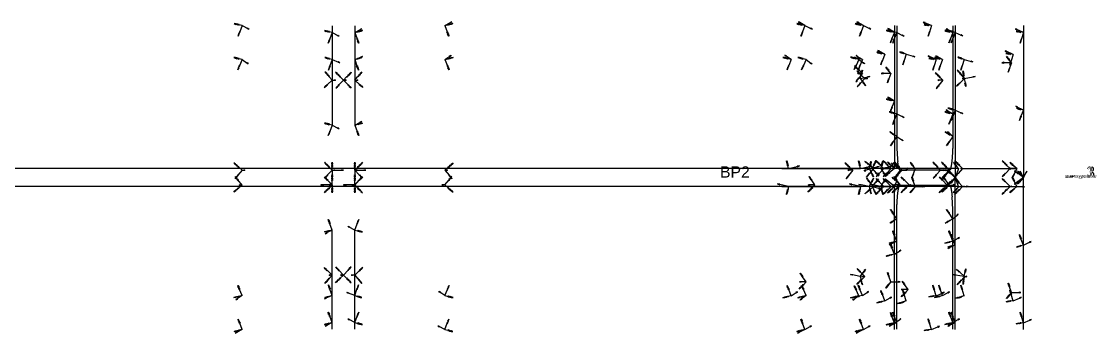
# Model space of a CAD drawing. Header units: millimetres. Extents: x -5736 to 14, y -73 to 73.
# Drawn here: x -463.4 to 13.8, y -69.3 to 69.3 of the extents above; entities that cross this region are included whole.
import ezdxf

# ---------------------------------------------------------------- set-up
doc = ezdxf.new("R2010")
doc.units = ezdxf.units.MM
for name, color, linetype in [('AutoDetect_13_39', 1, 'Continuous'), ('AutoDetect_14_38', 1, 'Continuous'), ('AutoDetect_5_1', 1, 'Continuous'), ('AutoDetect_5_12', 1, 'Continuous'), ('AutoDetect_5_21', 1, 'Continuous'), ('AutoDetect_65_15', 1, 'Continuous'), ('AutoDetect_66_14', 1, 'Continuous'), ('AutoDetect_68_3', 1, 'Continuous'), ('AutoDetect_69_2', 1, 'Continuous'), ('AutoDetect_6_17', 1, 'Continuous'), ('AutoDetect_6_5', 1, 'Continuous'), ('AutoDetect_6_8', 1, 'Continuous'), ('AutoDetect_71_9', 1, 'Continuous'), ('AutoDetect_72_10', 1, 'Continuous'), ('AutoDetect_74_6', 1, 'Continuous'), ('AutoDetect_75_7', 1, 'Continuous'), ('AutoDetect_77_19', 1, 'Continuous'), ('AutoDetect_78_18', 1, 'Continuous'), ('AutoDetect_79_47', 1, 'Continuous'), ('AutoDetect_79_51', 1, 'Continuous'), ('AutoDetect_7_16', 1, 'Continuous'), ('AutoDetect_7_20', 1, 'Continuous'), ('AutoDetect_80_22', 1, 'Continuous'), ('AutoDetect_81_28', 1, 'Continuous'), ('AutoDetect_82_0', 1, 'Continuous'), ('AutoDetect_83_4', 1, 'Continuous'), ('AutoDetect_86_23', 1, 'Continuous'), ('AutoDetect_87_29', 1, 'Continuous'), ('AutoDetect_8_11', 1, 'Continuous'), ('AutoDetect_8_13', 1, 'Continuous'), ('BLECH_ID_GUID_73E4FDA8_02C2_44ea_97EC_E5E4AF90A170', 1, 'Continuous')]:
    doc.layers.add(name, color=color, linetype=linetype)
doc.styles.get("Standard").update_dxf_attribs({"font": 'arial.ttf'})

# ---------------------------------------------------------------- blocks, each defined once
blk = doc.blocks.new('Kontrollpunkt')
at = {"color": 0}
for q in [(0, 6), (8, 0), (0, 0, 4)]:
    blk.add_line((0, 0), q, dxfattribs=at)
for points in [[(0.25, 8, -0.25), (-0.25, 8, -0.25), (-0.25, 8, 0.25), (0, 10, 0), (-0.25, 8, -0.25), (0.25, 8, 0.25), (0, 10, 0), (0.25, 8, -0.25), (0.25, 8, 0.25), (-0.25, 8, 0.25)], [(0.25, 6, -0.25), (-0.25, 6, -0.25), (-0.25, 6, 0.25), (0, 8, 0), (-0.25, 6, -0.25), (0.25, 6, 0.25), (0, 8, 0), (0.25, 6, -0.25), (0.25, 6, 0.25), (-0.25, 6, 0.25)], [(0.25, 0.25, 4), (-0.25, 0.25, 4), (-0.25, -0.25, 4), (0, 0, 6), (-0.25, 0.25, 4), (0.25, -0.25, 4), (0, 0, 6), (0.25, 0.25, 4), (0.25, -0.25, 4), (-0.25, -0.25, 4)], [(0.25, 0.25, 6), (-0.25, 0.25, 6), (-0.25, -0.25, 6), (0, 0, 8), (-0.25, 0.25, 6), (0.25, -0.25, 6), (0, 0, 8), (0.25, 0.25, 6), (0.25, -0.25, 6), (-0.25, -0.25, 6)], [(0.25, 0.25, 8), (-0.25, 0.25, 8), (-0.25, -0.25, 8), (0, 0, 10), (-0.25, 0.25, 8), (0.25, -0.25, 8), (0, 0, 10), (0.25, 0.25, 8), (0.25, -0.25, 8), (-0.25, -0.25, 8)], [(8, 0.25, -0.25), (8, 0.25, 0.25), (8, -0.25, 0.25), (10, 0, 0), (8, 0.25, 0.25), (8, -0.25, -0.25), (10, 0, 0), (8, 0.25, -0.25), (8, -0.25, -0.25), (8, -0.25, 0.25)]]:
    blk.add_polyline3d(points, dxfattribs=at)

msp = doc.modelspace()

# ---------------------------------------------------------------- linework, layer by layer
at = {"layer": 'AutoDetect_13_39', "color": 1}
msp.add_line((-78.88, 4, -424.93), (-837.93, 4, -424.94), dxfattribs=at)
at = {"layer": 'AutoDetect_14_38', "color": 1}
msp.add_line((-78.88, -4, -424.93), (-837.93, -4, -424.94), dxfattribs=at)
at = {"layer": 'AutoDetect_5_1', "color": 1}
msp.add_line((-51.44, 3.3, -399.8), (-73.39, 3.3, -180.2), dxfattribs=at)
for points, weights in [([(-73.39, 3.3, -180.2), (-73.97, 3.3, -174.44), (-74.4, 7.16, -170.16)], [1, 0.862706303681, 0.854125447661]), ([(-50.3, 8.55, -411.2), (-50.74, 3.3, -406.71), (-51.44, 3.3, -399.8)], [0.854840518996, 0.839824020961, 1])]:
    msp.add_rational_spline(points, weights, degree=2, dxfattribs=at)
at = {"layer": 'AutoDetect_5_12', "color": 1}
msp.add_line((-74.89, 67.4, -165.2), (-74.89, 18.3, -165.2), dxfattribs=at)
msp.add_rational_spline([(-74.89, 18.3, -165.2), (-74.89, 11.63, -165.2), (-74.4, 7.16, -170.16)], [1, 0.844400477505, 0.854125447661], degree=2, dxfattribs=at)
at = {"layer": 'AutoDetect_5_21', "color": 1}
msp.add_line((-49.94, 67.4, -414.8), (-49.94, 18.3, -414.8), dxfattribs=at)
msp.add_rational_spline([(-49.94, 18.3, -414.8), (-49.94, 12.76, -414.8), (-50.3, 8.55, -411.2)], [1, 0.867282760225, 0.854840518996], degree=2, dxfattribs=at)
at = {"layer": 'AutoDetect_65_15', "color": 1}
msp.add_line((-325.46, 67.4, -165.69), (-325.46, 23.3, -165.69), dxfattribs=at)
at = {"layer": 'AutoDetect_66_14', "color": 1}
msp.add_line((-315.46, 67.4, -165.7), (-315.46, 23.3, -165.7), dxfattribs=at)
at = {"layer": 'AutoDetect_68_3', "color": 1}
msp.add_line((-325.47, 3.3, -285.69), (-325.46, 3.3, -185.69), dxfattribs=at)
at = {"layer": 'AutoDetect_69_2', "color": 1}
msp.add_line((-315.47, 3.3, -285.7), (-315.46, 3.3, -185.7), dxfattribs=at)
at = {"layer": 'AutoDetect_6_17', "color": 1}
msp.add_line((-49.94, -67.4, -414.8), (-49.94, -18.3, -414.8), dxfattribs=at)
msp.add_rational_spline([(-49.94, -18.3, -414.8), (-49.94, -12.76, -414.8), (-50.3, -8.55, -411.2)], [1, 0.867282760225, 0.854840518996], degree=2, dxfattribs=at)
at = {"layer": 'AutoDetect_6_5', "color": 1}
msp.add_line((-73.39, -3.3, -180.2), (-51.44, -3.3, -399.8), dxfattribs=at)
for points, weights in [([(-74.4, -7.16, -170.16), (-73.97, -3.3, -174.44), (-73.39, -3.3, -180.2)], [0.854125447661, 0.862706303681, 1]), ([(-51.44, -3.3, -399.8), (-50.74, -3.3, -406.71), (-50.3, -8.55, -411.2)], [1, 0.839824020961, 0.854840518996])]:
    msp.add_rational_spline(points, weights, degree=2, dxfattribs=at)
at = {"layer": 'AutoDetect_6_8', "color": 1}
msp.add_line((-74.89, -67.4, -165.2), (-74.89, -18.3, -165.2), dxfattribs=at)
msp.add_rational_spline([(-74.89, -18.3, -165.2), (-74.89, -11.63, -165.2), (-74.4, -7.16, -170.16)], [1, 0.844400477505, 0.854125447661], degree=2, dxfattribs=at)
at = {"layer": 'AutoDetect_71_9', "color": 1}
msp.add_line((-315.46, -67.4, -165.7), (-315.46, -23.3, -165.7), dxfattribs=at)
at = {"layer": 'AutoDetect_72_10', "color": 1}
msp.add_line((-325.46, -67.4, -165.69), (-325.46, -23.3, -165.69), dxfattribs=at)
at = {"layer": 'AutoDetect_74_6', "color": 1}
msp.add_line((-315.47, -3.3, -285.7), (-315.46, -3.3, -185.7), dxfattribs=at)
at = {"layer": 'AutoDetect_75_7', "color": 1}
msp.add_line((-325.47, -3.3, -285.69), (-325.46, -3.3, -185.69), dxfattribs=at)
at = {"layer": 'AutoDetect_77_19', "color": 1}
msp.add_line((-125.89, 4, -155.02), (-90.92, 4, -154.98), dxfattribs=at)
at = {"layer": 'AutoDetect_78_18', "color": 1}
msp.add_line((-125.89, -4, -155.02), (-90.92, -4, -154.98), dxfattribs=at)
at = {"layer": 'AutoDetect_79_47', "color": 1}
msp.add_line((-18.62, -67.5, -728.04), (-18.62, 0, -728.04), dxfattribs=at)
at = {"layer": 'AutoDetect_79_51', "color": 1}
msp.add_line((-18.62, 67.5, -728.04), (-18.62, 0, -728.04), dxfattribs=at)
at = {"layer": 'AutoDetect_7_16', "color": 1}
msp.add_line((-75.91, -67.5, -155), (-75.91, -4, -155), dxfattribs=at)
at = {"layer": 'AutoDetect_7_20', "color": 1}
msp.add_line((-75.91, 67.5, -155), (-75.91, 4, -155), dxfattribs=at)
at = {"layer": 'AutoDetect_80_22', "color": 1}
msp.add_line((-45.9, 4, -454.8), (-21.6, 4, -698.18), dxfattribs=at)
at = {"layer": 'AutoDetect_81_28', "color": 1}
msp.add_line((-45.9, -4, -454.8), (-21.6, -4, -698.18), dxfattribs=at)
at = {"layer": 'AutoDetect_82_0', "color": 1}
msp.add_line((-80.89, 4, -105.26), (-77.38, 4, -140.09), dxfattribs=at)
at = {"layer": 'AutoDetect_83_4', "color": 1}
msp.add_line((-80.89, -4, -105.26), (-77.38, -4, -140.09), dxfattribs=at)
at = {"layer": 'AutoDetect_86_23', "color": 1}
msp.add_line((-47.41, 4, -719.53), (-838.28, 4, -485.74), dxfattribs=at)
at = {"layer": 'AutoDetect_87_29', "color": 1}
msp.add_line((-47.41, -4, -719.53), (-838.28, -4, -485.74), dxfattribs=at)
at = {"layer": 'AutoDetect_8_11', "color": 1}
msp.add_line((-48.92, -67.5, -425), (-48.92, 0, -425), dxfattribs=at)
at = {"layer": 'AutoDetect_8_13', "color": 1}
msp.add_line((-48.92, 67.5, -425), (-48.92, 0, -425), dxfattribs=at)

# ---------------------------------------------------------------- block references
at = {"layer": 'AutoDetect_13_39', "color": 1, "extrusion": (0.185348, 0.743283, -0.642788), "xscale": 0.5, "yscale": 0.5, "zscale": 0.5, "rotation": 142.0247674273093}
msp.add_blockref('Kontrollpunkt', (99, -312.29, 289.01), dxfattribs=at)
at = {"layer": 'AutoDetect_13_39', "color": 1, "extrusion": (-0.102825, 0.68949, -0.716959), "xscale": 0.5000000000000001, "yscale": 0.5000000000000001, "zscale": 0.5000000000000001, "rotation": 177.3594940221356}
msp.add_blockref('Kontrollpunkt', (37.94, -288.15, 368.29), dxfattribs=at)
at = {"layer": 'AutoDetect_13_39', "color": 1, "extrusion": (0.185349, 0.642788, -0.743283), "xscale": 0.4999999999999999, "yscale": 0.4999999999999999, "zscale": 0.4999999999999999, "rotation": 144.150629440785}
msp.add_blockref('Kontrollpunkt', (84.82, -326.11, 331.99), dxfattribs=at)
at = {"layer": 'AutoDetect_13_39', "color": 1, "extrusion": (0.173648, 0.696366, -0.696362), "xscale": 0.5, "yscale": 0.5, "zscale": 0.5, "rotation": 144.6432429415231}
msp.add_blockref('Kontrollpunkt', (80.42, -316.06, 284.47), dxfattribs=at)
at = {"layer": 'AutoDetect_14_38', "color": 1, "extrusion": (0.185349, -0.642788, -0.743283), "xscale": 0.5, "yscale": 0.5, "zscale": 0.5, "rotation": 215.849370559215}
msp.add_blockref('Kontrollpunkt', (-84.82, -326.11, 331.99), dxfattribs=at)
at = {"layer": 'AutoDetect_14_38', "color": 1, "extrusion": (0.173648, -0.696366, -0.696362), "xscale": 0.5000000000000001, "yscale": 0.5000000000000001, "zscale": 0.5000000000000001, "rotation": 215.3567570584769}
msp.add_blockref('Kontrollpunkt', (-80.42, -316.06, 284.47), dxfattribs=at)
at = {"layer": 'AutoDetect_14_38', "color": 1, "extrusion": (0.185348, -0.743283, -0.642788), "xscale": 0.5, "yscale": 0.5, "zscale": 0.5, "rotation": 217.9752325726907}
msp.add_blockref('Kontrollpunkt', (-99, -312.29, 289.01), dxfattribs=at)
at = {"layer": 'AutoDetect_14_38', "color": 1, "extrusion": (-0.102825, -0.68949, -0.716959), "xscale": 0.5000000000000001, "yscale": 0.5000000000000001, "zscale": 0.5000000000000001, "rotation": 182.6405059778646}
msp.add_blockref('Kontrollpunkt', (-37.94, -288.15, 368.29), dxfattribs=at)
at = {"layer": 'AutoDetect_5_1', "color": 1, "extrusion": (-0.686541, 0.650895, 0.324032), "xscale": 0.5, "yscale": 0.5, "zscale": 0.5, "rotation": 287.0773863516282}
for p in [(28.41, -423.94, -42.39), (32.99, -391.06, -92.09)]:
    msp.add_blockref('Kontrollpunkt', p, dxfattribs=at)
at = {"layer": 'AutoDetect_5_1', "color": 1, "extrusion": (-0.678826, 0.656791, 0.328361), "xscale": 0.5, "yscale": 0.5, "zscale": 0.5, "rotation": 287.9558113263258}
msp.add_blockref('Kontrollpunkt', (6.72, -372.27, -56.14), dxfattribs=at)
at = {"layer": 'AutoDetect_5_1', "color": 1, "extrusion": (-0.69276, 0.642788, 0.326967), "xscale": 0.5, "yscale": 0.5, "zscale": 0.5, "rotation": 287.1926510928167}
msp.add_blockref('Kontrollpunkt', (61.78, -375.21, -54.23), dxfattribs=at)
at = {"layer": 'AutoDetect_5_1', "color": 1, "extrusion": (-0.60879, 0.650895, -0.453553), "xscale": 0.5, "yscale": 0.5, "zscale": 0.5, "rotation": 243.3930241647207}
msp.add_blockref('Kontrollpunkt', (51.35, -136.77, 128.56), dxfattribs=at)
at = {"layer": 'AutoDetect_5_1', "color": 1, "extrusion": (-0.675632, 0.696364, -0.242071), "xscale": 0.5, "yscale": 0.5, "zscale": 0.5, "rotation": 255.4756134605183}
for p in [(49.66, -171.72, 97.24), (37.47, -339.38, 126.88)]:
    msp.add_blockref('Kontrollpunkt', p, dxfattribs=at)
at = {"layer": 'AutoDetect_5_1', "color": 1, "extrusion": (-0.710345, 0.69725, 0.096188), "xscale": 0.5, "yscale": 0.5, "zscale": 0.5, "rotation": 275.3935629264479}
msp.add_blockref('Kontrollpunkt', (33.68, -401.7, 0.38), dxfattribs=at)
at = {"layer": 'AutoDetect_5_12', "color": 1, "extrusion": (-0.660815, 0.173648, -0.730185), "xscale": 0.5, "yscale": 0.5, "zscale": 0.5, "rotation": 277.8315465948094}
for p in [(-35.9, -15.18, 204.98), (-43.25, -48.03, 181.3), (-8.34, -54.73, 175.03)]:
    msp.add_blockref('Kontrollpunkt', p, dxfattribs=at)
at = {"layer": 'AutoDetect_5_12', "color": 1, "extrusion": (-0.740891, 0.194691, -0.642788), "xscale": 0.4999999999999999, "yscale": 0.4999999999999999, "zscale": 0.4999999999999999, "rotation": 284.4586842387216}
msp.add_blockref('Kontrollpunkt', (-21.43, -46.44, 201.66), dxfattribs=at)
at = {"layer": 'AutoDetect_5_12', "color": 1, "extrusion": (-0.565884, 0.194691, -0.801168), "xscale": 0.5, "yscale": 0.5, "zscale": 0.5, "rotation": 268.0174645270709}
msp.add_blockref('Kontrollpunkt', (-28.84, -56.42, 216.98), dxfattribs=at)
at = {"layer": 'AutoDetect_5_12', "color": 1, "extrusion": (-0.617667, 0.390731, -0.682508), "xscale": 0.5, "yscale": 0.5, "zscale": 0.5, "rotation": 271.3104553823064}
msp.add_blockref('Kontrollpunkt', (24.57, -70.87, 166.16), dxfattribs=at)
at = {"layer": 'AutoDetect_5_21', "color": 1, "extrusion": (-0.730185, 0.173648, 0.660815), "rotation": 258.5470931361629}
for p, xscale, yscale, zscale in [((-44.93, -383.13, -200.35), 0.5000000000000001, 0.5000000000000001, 0.5000000000000001), ((-51.1, -353.28, -226.46), 0.5, 0.5, 0.5), ((-15.98, -347.76, -232.73), 0.5000000000000001, 0.5000000000000001, 0.5000000000000001)]:
    msp.add_blockref('Kontrollpunkt', p, dxfattribs=dict(at, xscale=xscale, yscale=yscale, zscale=zscale))
at = {"layer": 'AutoDetect_5_21', "color": 1, "extrusion": (-0.74526, 0.177233, 0.642788), "xscale": 0.5, "yscale": 0.5, "zscale": 0.5, "rotation": 257.2219233498624}
msp.add_blockref('Kontrollpunkt', (-30.12, -381.91, -190.17), dxfattribs=at)
at = {"layer": 'AutoDetect_5_21', "color": 1, "extrusion": (-0.713747, 0.177233, 0.677609), "xscale": 0.5, "yscale": 0.5, "zscale": 0.5, "rotation": 260.1356658609294}
msp.add_blockref('Kontrollpunkt', (-37.72, -315.93, -202.01), dxfattribs=at)
at = {"layer": 'AutoDetect_5_21', "color": 1, "extrusion": (-0.682508, 0.390731, 0.617667), "xscale": 0.5, "yscale": 0.5, "zscale": 0.5, "rotation": 262.6362118065128}
msp.add_blockref('Kontrollpunkt', (8.93, -358.6, -214.98), dxfattribs=at)
at = {"layer": 'AutoDetect_65_15', "color": 1, "extrusion": (-0.696371, 0.173648, -0.696357), "rotation": 279.7187627388222}
for p, xscale, yscale, zscale in [((22.93, 143.44, 377.67), 0.5, 0.5, 0.5), ((16.26, 111.84, 353.21), 0.5000000000000001, 0.5000000000000001, 0.5000000000000001), ((56.14, 104.91, 346.07), 0.5, 0.5, 0.5)]:
    msp.add_blockref('Kontrollpunkt', p, dxfattribs=dict(at, xscale=xscale, yscale=yscale, zscale=zscale))
at = {"layer": 'AutoDetect_65_15', "color": 1, "extrusion": (-0.743284, 0.185346, -0.642788), "xscale": 0.5, "yscale": 0.5, "zscale": 0.5, "rotation": 283.7116571526269}
msp.add_blockref('Kontrollpunkt', (37.58, 109.53, 387.54), dxfattribs=at)
at = {"layer": 'AutoDetect_65_15', "color": 1, "extrusion": (-0.642802, 0.185346, -0.743271), "xscale": 0.5000000000000001, "yscale": 0.5000000000000001, "zscale": 0.5000000000000001, "rotation": 274.4235620009013}
msp.add_blockref('Kontrollpunkt', (39.82, 105.62, 371.81), dxfattribs=at)
at = {"layer": 'AutoDetect_66_14', "color": 1, "extrusion": (0.696357, 0.173648, -0.696371)}
for p, xscale, yscale, zscale, rotation in [((132.14, -289.62, -68.65), 0.5, 0.5, 0.5, 80.28196291272884), ((138.82, -321.22, -93.11), 0.5000000000000001, 0.5000000000000001, 0.5000000000000001, 80.28196291272884), ((98.94, -328.14, -100.24), 0.5000000000000001, 0.5000000000000001, 0.5000000000000001, 80.28196291272883)]:
    msp.add_blockref('Kontrollpunkt', p, dxfattribs=dict(at, xscale=xscale, yscale=yscale, zscale=zscale, rotation=rotation))
at = {"layer": 'AutoDetect_66_14', "color": 1, "extrusion": (0.642773, 0.18535, -0.743296), "xscale": 0.5000000000000001, "yscale": 0.5000000000000001, "zscale": 0.5000000000000001, "rotation": 85.57879692052612}
msp.add_blockref('Kontrollpunkt', (137.75, -352.11, -40.17), dxfattribs=at)
at = {"layer": 'AutoDetect_66_14', "color": 1, "extrusion": (0.743283, 0.18535, -0.642788), "xscale": 0.5000000000000001, "yscale": 0.5000000000000001, "zscale": 0.5000000000000001, "rotation": 76.28800562363772}
msp.add_blockref('Kontrollpunkt', (117.49, -290.2, -88.85), dxfattribs=at)
at = {"layer": 'AutoDetect_68_3', "color": 1, "extrusion": (-0.642791, 0.743283, -0.185335), "xscale": 0.5000000000000001, "yscale": 0.5000000000000001, "zscale": 0.5000000000000001, "rotation": 257.8561668665301}
msp.add_blockref('Kontrollpunkt', (217.85, -220.48, 291.56), dxfattribs=at)
at = {"layer": 'AutoDetect_68_3', "color": 1, "extrusion": (-0.696368, 0.696364, -0.173634), "xscale": 0.5, "yscale": 0.5, "zscale": 0.5, "rotation": 260.1497466659961}
for p in [(195.99, -236.69, 302.92), (227.81, -238.04, 278.03), (227.8, -142.51, 261.18)]:
    msp.add_blockref('Kontrollpunkt', p, dxfattribs=at)
at = {"layer": 'AutoDetect_68_3', "color": 1, "extrusion": (-0.743287, 0.642788, -0.185333), "xscale": 0.5, "yscale": 0.5, "zscale": 0.5, "rotation": 260.8943920168119}
msp.add_blockref('Kontrollpunkt', (236.56, -214.37, 323.94), dxfattribs=at)
at = {"layer": 'AutoDetect_69_2', "color": 1, "extrusion": (0.696361, 0.696364, -0.173662), "rotation": 99.85189890326747}
for p, xscale, yscale, zscale in [((257.22, -315.39, -143.39), 0.5000000000000001, 0.5000000000000001, 0.5000000000000001), ((225.4, -316.73, -168.29), 0.5, 0.5, 0.5), ((225.4, -221.21, -185.13), 0.5, 0.5, 0.5)]:
    msp.add_blockref('Kontrollpunkt', p, dxfattribs=dict(at, xscale=xscale, yscale=yscale, zscale=zscale))
at = {"layer": 'AutoDetect_69_2', "color": 1, "extrusion": (0.642784, 0.743283, -0.185361), "xscale": 0.5, "yscale": 0.5, "zscale": 0.5, "rotation": 102.1455972166478}
msp.add_blockref('Kontrollpunkt', (266.94, -298.18, -120.42), dxfattribs=at)
at = {"layer": 'AutoDetect_69_2', "color": 1, "extrusion": (0.74328, 0.642788, -0.185363), "xscale": 0.5, "yscale": 0.5, "zscale": 0.5, "rotation": 99.10713355319223}
msp.add_blockref('Kontrollpunkt', (182.68, -304.23, -152.45), dxfattribs=at)
at = {"layer": 'AutoDetect_6_17', "color": 1, "extrusion": (-0.682508, -0.390731, 0.617667), "xscale": 0.4999999999999999, "yscale": 0.4999999999999999, "zscale": 0.4999999999999999, "rotation": 97.36378819348717}
msp.add_blockref('Kontrollpunkt', (-8.93, -358.6, -214.98), dxfattribs=at)
at = {"layer": 'AutoDetect_6_17', "color": 1, "extrusion": (-0.730185, -0.173648, 0.660815), "rotation": 101.4529068638371}
for p, xscale, yscale, zscale in [((15.98, -347.76, -232.73), 0.5, 0.5, 0.5), ((44.93, -383.13, -200.35), 0.5000000000000001, 0.5000000000000001, 0.5000000000000001), ((51.1, -353.28, -226.46), 0.5, 0.5, 0.5)]:
    msp.add_blockref('Kontrollpunkt', p, dxfattribs=dict(at, xscale=xscale, yscale=yscale, zscale=zscale))
at = {"layer": 'AutoDetect_6_17', "color": 1, "extrusion": (-0.74526, -0.177233, 0.642788), "xscale": 0.5000000000000001, "yscale": 0.5000000000000001, "zscale": 0.5000000000000001, "rotation": 102.7780766501375}
msp.add_blockref('Kontrollpunkt', (30.12, -381.91, -190.17), dxfattribs=at)
at = {"layer": 'AutoDetect_6_17', "color": 1, "extrusion": (-0.713747, -0.177233, 0.677609), "xscale": 0.5000000000000001, "yscale": 0.5000000000000001, "zscale": 0.5000000000000001, "rotation": 99.86433413907064}
msp.add_blockref('Kontrollpunkt', (37.72, -315.93, -202.01), dxfattribs=at)
at = {"layer": 'AutoDetect_6_5', "color": 1, "extrusion": (-0.614305, -0.642788, -0.457661), "xscale": 0.5, "yscale": 0.5, "zscale": 0.5, "rotation": 115.7044013362411}
msp.add_blockref('Kontrollpunkt', (-78.11, -147.98, 165.25), dxfattribs=at)
at = {"layer": 'AutoDetect_6_5', "color": 1, "extrusion": (-0.60879, -0.650895, -0.453553), "xscale": 0.5, "yscale": 0.5, "zscale": 0.5, "rotation": 115.8697249506165}
for p in [(-51.35, -136.77, 128.56), (-52.43, -96.24, 175.13)]:
    msp.add_blockref('Kontrollpunkt', p, dxfattribs=at)
at = {"layer": 'AutoDetect_6_5', "color": 1, "extrusion": (-0.692249, -0.704416, -0.156808), "xscale": 0.5, "yscale": 0.5, "zscale": 0.5, "rotation": 99.0659439462752}
msp.add_blockref('Kontrollpunkt', (-50.03, -169.54, 81.39), dxfattribs=at)
at = {"layer": 'AutoDetect_6_5', "color": 1, "extrusion": (-0.710186, -0.696364, 0.103502), "xscale": 0.5, "yscale": 0.5, "zscale": 0.5, "rotation": 84.09568901872113}
for p in [(-46.24, -224.19, 28.82), (-34.35, -391.87, -0.82)]:
    msp.add_blockref('Kontrollpunkt', p, dxfattribs=at)
at = {"layer": 'AutoDetect_6_5', "color": 1, "extrusion": (-0.686541, -0.650895, 0.324032), "xscale": 0.5, "yscale": 0.5, "zscale": 0.5, "rotation": 72.74556373951417}
msp.add_blockref('Kontrollpunkt', (-32.99, -391.06, -92.09), dxfattribs=at)
at = {"layer": 'AutoDetect_6_5', "color": 1, "extrusion": (-0.600371, -0.656791, -0.456268), "xscale": 0.5, "yscale": 0.5, "zscale": 0.5, "rotation": 116.6458025172197}
msp.add_blockref('Kontrollpunkt', (-17.97, -153.87, 173.11), dxfattribs=at)
at = {"layer": 'AutoDetect_6_8', "color": 1, "extrusion": (-0.617667, -0.390731, -0.682508), "xscale": 0.5000000000000001, "yscale": 0.5000000000000001, "zscale": 0.5000000000000001, "rotation": 88.68954461769364}
msp.add_blockref('Kontrollpunkt', (-24.57, -70.87, 166.16), dxfattribs=at)
at = {"layer": 'AutoDetect_6_8', "color": 1, "extrusion": (-0.660815, -0.173648, -0.730185), "xscale": 0.5, "yscale": 0.5, "zscale": 0.5}
for p, rotation in [((8.34, -54.73, 175.03), 82.16845340519065), ((43.25, -48.03, 181.3), 82.16845340519066), ((35.9, -15.18, 204.98), 82.16845340519065)]:
    msp.add_blockref('Kontrollpunkt', p, dxfattribs=dict(at, rotation=rotation))
at = {"layer": 'AutoDetect_6_8', "color": 1, "extrusion": (-0.740891, -0.194691, -0.642788), "xscale": 0.4999999999999999, "yscale": 0.4999999999999999, "zscale": 0.4999999999999999, "rotation": 75.54131576127838}
msp.add_blockref('Kontrollpunkt', (21.43, -46.44, 201.66), dxfattribs=at)
at = {"layer": 'AutoDetect_6_8', "color": 1, "extrusion": (-0.565884, -0.194691, -0.801168), "xscale": 0.5, "yscale": 0.5, "zscale": 0.5, "rotation": 91.98253547292911}
msp.add_blockref('Kontrollpunkt', (28.84, -56.42, 216.98), dxfattribs=at)
at = {"layer": 'AutoDetect_71_9', "color": 1, "extrusion": (0.696357, -0.173648, -0.696371), "xscale": 0.5000000000000001, "yscale": 0.5000000000000001, "zscale": 0.5000000000000001}
for p, rotation in [((-98.94, -328.14, -100.24), 279.7180370872711), ((-138.82, -321.22, -93.11), 279.7180370872712), ((-132.14, -289.62, -68.65), 279.7180370872712)]:
    msp.add_blockref('Kontrollpunkt', p, dxfattribs=dict(at, rotation=rotation))
at = {"layer": 'AutoDetect_71_9', "color": 1, "extrusion": (0.642773, -0.18535, -0.743296), "xscale": 0.5000000000000001, "yscale": 0.5000000000000001, "zscale": 0.5000000000000001, "rotation": 274.4212030794739}
msp.add_blockref('Kontrollpunkt', (-137.75, -352.11, -40.17), dxfattribs=at)
at = {"layer": 'AutoDetect_71_9', "color": 1, "extrusion": (0.743283, -0.18535, -0.642788), "xscale": 0.5000000000000001, "yscale": 0.5000000000000001, "zscale": 0.5000000000000001, "rotation": 283.7119943763622}
msp.add_blockref('Kontrollpunkt', (-117.49, -290.2, -88.85), dxfattribs=at)
at = {"layer": 'AutoDetect_72_10', "color": 1, "extrusion": (-0.696371, -0.173648, -0.696357), "xscale": 0.5000000000000001, "yscale": 0.5000000000000001, "zscale": 0.5000000000000001}
for p, rotation in [((-56.14, 104.91, 346.07), 80.28123726117771), ((-16.26, 111.84, 353.21), 80.28123726117775), ((-22.93, 143.44, 377.67), 80.28123726117775)]:
    msp.add_blockref('Kontrollpunkt', p, dxfattribs=dict(at, rotation=rotation))
at = {"layer": 'AutoDetect_72_10', "color": 1, "extrusion": (-0.642802, -0.185346, -0.743271), "xscale": 0.5, "yscale": 0.5, "zscale": 0.5, "rotation": 85.57643799909869}
msp.add_blockref('Kontrollpunkt', (-39.82, 105.62, 371.81), dxfattribs=at)
at = {"layer": 'AutoDetect_72_10', "color": 1, "extrusion": (-0.743284, -0.185346, -0.642788), "xscale": 0.5000000000000001, "yscale": 0.5000000000000001, "zscale": 0.5000000000000001, "rotation": 76.28834284737313}
msp.add_blockref('Kontrollpunkt', (-37.58, 109.53, 387.54), dxfattribs=at)
at = {"layer": 'AutoDetect_74_6', "color": 1, "extrusion": (0.696361, -0.696364, -0.173662), "xscale": 0.5, "yscale": 0.5, "zscale": 0.5, "rotation": 260.1481010967325}
for p in [(-225.4, -316.73, -168.29), (-225.4, -221.21, -185.13), (-257.22, -315.39, -143.39)]:
    msp.add_blockref('Kontrollpunkt', p, dxfattribs=at)
at = {"layer": 'AutoDetect_74_6', "color": 1, "extrusion": (0.74328, -0.642788, -0.185363), "xscale": 0.5, "yscale": 0.5, "zscale": 0.5, "rotation": 260.8928664468078}
msp.add_blockref('Kontrollpunkt', (-182.68, -304.23, -152.45), dxfattribs=at)
at = {"layer": 'AutoDetect_74_6', "color": 1, "extrusion": (0.642784, -0.743283, -0.185361), "xscale": 0.5, "yscale": 0.5, "zscale": 0.5, "rotation": 257.8544027833523}
msp.add_blockref('Kontrollpunkt', (-266.94, -298.18, -120.42), dxfattribs=at)
at = {"layer": 'AutoDetect_75_7', "color": 1, "extrusion": (-0.743287, -0.642788, -0.185333), "xscale": 0.5, "yscale": 0.5, "zscale": 0.5, "rotation": 99.10560798318808}
msp.add_blockref('Kontrollpunkt', (-236.56, -214.37, 323.94), dxfattribs=at)
at = {"layer": 'AutoDetect_75_7', "color": 1, "extrusion": (-0.696368, -0.696364, -0.173634), "xscale": 0.5, "yscale": 0.5, "zscale": 0.5, "rotation": 99.85025333400381}
for p in [(-227.81, -238.04, 278.03), (-227.8, -142.51, 261.18), (-195.99, -236.69, 302.92)]:
    msp.add_blockref('Kontrollpunkt', p, dxfattribs=at)
at = {"layer": 'AutoDetect_75_7', "color": 1, "extrusion": (-0.642791, -0.743283, -0.185335), "xscale": 0.5, "yscale": 0.5, "zscale": 0.5, "rotation": 102.1438331334699}
msp.add_blockref('Kontrollpunkt', (-217.85, -220.48, 291.56), dxfattribs=at)
at = {"layer": 'AutoDetect_77_19', "color": 2, "extrusion": (-0.173648, 0.696462, 0.696266), "xscale": 0.5000000000000001, "yscale": 0.5000000000000001, "zscale": 0.5000000000000001, "rotation": 179.9999991462264}
for p in [(118.27, -134.67, -83.81), (87.25, -129.26, -89.34)]:
    msp.add_blockref('Kontrollpunkt', p, dxfattribs=at)
at = {"layer": 'AutoDetect_78_18', "color": 2, "extrusion": (-0.173648, -0.696462, 0.696266), "xscale": 0.5, "yscale": 0.5, "zscale": 0.5}
for p, rotation in [((-118.27, -134.67, -83.81), 180), ((-87.25, -129.26, -89.34), 179.9999987925817)]:
    msp.add_blockref('Kontrollpunkt', p, dxfattribs=dict(at, rotation=rotation))
at = {"layer": 'AutoDetect_79_47', "color": 2, "extrusion": (-0.521388, -0.575779, 0.629789), "xscale": 0.5000000000000001, "yscale": 0.5000000000000001, "zscale": 0.5000000000000001, "rotation": 99.18561548156569}
msp.add_blockref('Kontrollpunkt', (-13.8, -573.39, -448.81), dxfattribs=at)
at = {"layer": 'AutoDetect_79_47', "color": 2, "extrusion": (-0.628013, -0.173648, 0.758582), "xscale": 0.5000000000000001, "yscale": 0.5000000000000001, "zscale": 0.5000000000000001, "rotation": 97.81806160452072}
msp.add_blockref('Kontrollpunkt', (23.95, -494.05, -535.38), dxfattribs=at)
at = {"layer": 'AutoDetect_79_47', "color": 1, "extrusion": (-0.635395, -0.084958, 0.767499)}
for p, xscale, yscale, zscale, rotation in [((44.43, -508.37, -509.04), 0.5, 0.5, 0.5, 102.0084312312572), ((51.16, -460.63, -504.33), 0.5, 0.5, 0.5, 102.0084312312572), ((59.02, -514.44, -509.96), 0.5000000000000001, 0.5000000000000001, 0.5000000000000001, 102.0084312312571)]:
    msp.add_blockref('Kontrollpunkt', p, dxfattribs=dict(at, xscale=xscale, yscale=yscale, zscale=zscale, rotation=rotation))
at = {"layer": 'AutoDetect_79_47', "color": 2, "extrusion": (-0.635395, -0.084958, 0.767499), "xscale": 0.5000000000000001, "yscale": 0.5000000000000001, "zscale": 0.5000000000000001, "rotation": 102.0084312312571}
msp.add_blockref('Kontrollpunkt', (61.46, -487.44, -541.46), dxfattribs=at)
at = {"layer": 'AutoDetect_79_51', "color": 1, "extrusion": (-0.635409, 0.084702, 0.767516), "xscale": 0.5, "yscale": 0.5, "zscale": 0.5, "rotation": 257.9739760320891}
for p in [(-59.05, -514.41, -509.98), (-44.45, -508.34, -509.06), (-51.18, -460.6, -504.35)]:
    msp.add_blockref('Kontrollpunkt', p, dxfattribs=at)
at = {"layer": 'AutoDetect_79_51', "color": 2, "extrusion": (-0.635409, 0.084702, 0.767516), "xscale": 0.5, "yscale": 0.5, "zscale": 0.5, "rotation": 257.9739760320891}
msp.add_blockref('Kontrollpunkt', (-61.47, -487.4, -541.49), dxfattribs=at)
at = {"layer": 'AutoDetect_79_51', "color": 2, "extrusion": (-0.628013, 0.173648, 0.758582), "xscale": 0.5000000000000001, "yscale": 0.5000000000000001, "zscale": 0.5000000000000001, "rotation": 262.1760429191576}
msp.add_blockref('Kontrollpunkt', (-23.95, -494.05, -535.38), dxfattribs=at)
at = {"layer": 'AutoDetect_79_51', "color": 2, "extrusion": (-0.521388, 0.575779, 0.629789), "xscale": 0.5000000000000001, "yscale": 0.5000000000000001, "zscale": 0.5000000000000001, "rotation": 260.7831517519406}
msp.add_blockref('Kontrollpunkt', (13.8, -573.39, -448.81), dxfattribs=at)
at = {"layer": 'AutoDetect_7_16', "color": 1, "extrusion": (-0.606213, -0.575779, 0.548621), "xscale": 0.5, "yscale": 0.5, "zscale": 0.5, "rotation": 101.9173915666073}
msp.add_blockref('Kontrollpunkt', (-49.38, -161.3, -36.71), dxfattribs=at)
at = {"layer": 'AutoDetect_7_16', "color": 1, "extrusion": (-0.730185, -0.173648, 0.660815), "rotation": 101.4529068638371}
for p, xscale, yscale, zscale in [((15.51, -170.34, -41.09), 0.5, 0.5, 0.5), ((38.92, -204.77, -9.63), 0.5000000000000001, 0.5000000000000001, 0.5000000000000001), ((45.19, -175, -35.8), 0.5000000000000001, 0.5000000000000001, 0.5000000000000001)]:
    msp.add_blockref('Kontrollpunkt', p, dxfattribs=dict(at, xscale=xscale, yscale=yscale, zscale=zscale))
at = {"layer": 'AutoDetect_7_16', "color": 1, "extrusion": (-0.74526, -0.177233, 0.642788), "xscale": 0.5, "yscale": 0.5, "zscale": 0.5, "rotation": 102.7780766501376}
msp.add_blockref('Kontrollpunkt', (22.92, -202.66, 0.38), dxfattribs=at)
at = {"layer": 'AutoDetect_7_16', "color": 1, "extrusion": (-0.713747, -0.177233, 0.677609), "xscale": 0.5, "yscale": 0.5, "zscale": 0.5, "rotation": 99.86433413907062}
msp.add_blockref('Kontrollpunkt', (33.84, -144.25, -9.14), dxfattribs=at)
at = {"layer": 'AutoDetect_7_20', "color": 1, "extrusion": (-0.730185, 0.173648, 0.660815), "xscale": 0.5000000000000001, "yscale": 0.5000000000000001, "zscale": 0.5000000000000001, "rotation": 258.5470931361629}
for p in [(-38.92, -204.77, -9.63), (-45.19, -175, -35.8), (-15.51, -170.34, -41.09)]:
    msp.add_blockref('Kontrollpunkt', p, dxfattribs=at)
at = {"layer": 'AutoDetect_7_20', "color": 1, "extrusion": (-0.74526, 0.177233, 0.642788), "xscale": 0.5, "yscale": 0.5, "zscale": 0.5, "rotation": 257.2219233498624}
msp.add_blockref('Kontrollpunkt', (-22.92, -202.66, 0.38), dxfattribs=at)
at = {"layer": 'AutoDetect_7_20', "color": 1, "extrusion": (-0.713747, 0.177233, 0.677609), "xscale": 0.5000000000000001, "yscale": 0.5000000000000001, "zscale": 0.5000000000000001, "rotation": 260.1356658609294}
msp.add_blockref('Kontrollpunkt', (-33.84, -144.25, -9.14), dxfattribs=at)
at = {"layer": 'AutoDetect_7_20', "color": 1, "extrusion": (-0.606213, 0.575779, 0.548621), "xscale": 0.5, "yscale": 0.5, "zscale": 0.5, "rotation": 258.0826084333925}
msp.add_blockref('Kontrollpunkt', (49.38, -161.3, -36.71), dxfattribs=at)
at = {"layer": 'AutoDetect_80_22', "color": 1, "extrusion": (-0.703162, 0.6895, -0.173648), "xscale": 0.5, "yscale": 0.5, "zscale": 0.5, "rotation": 259.8810773379503}
msp.add_blockref('Kontrollpunkt', (30.95, -402.15, 166.77), dxfattribs=at)
at = {"layer": 'AutoDetect_80_22', "color": 1, "extrusion": (-0.658039, 0.743284, 0.120472), "xscale": 0.5000000000000001, "yscale": 0.5000000000000001, "zscale": 0.5000000000000001, "rotation": 277.7968065089616}
msp.add_blockref('Kontrollpunkt', (4.32, -471.07, 5.88), dxfattribs=at)
at = {"layer": 'AutoDetect_80_22', "color": 1, "extrusion": (-0.758036, 0.642788, 0.110479), "xscale": 0.5, "yscale": 0.5, "zscale": 0.5, "rotation": 275.3519880062532}
msp.add_blockref('Kontrollpunkt', (52.04, -471.6, 15.54), dxfattribs=at)
at = {"layer": 'AutoDetect_80_22', "color": 1, "extrusion": (-0.710174, 0.696376, 0.103504), "xscale": 0.5, "yscale": 0.5, "zscale": 0.5, "rotation": 275.7952546531498}
for p in [(29.07, -458.99, -12.21), (14.35, -666.84, -48.94)]:
    msp.add_blockref('Kontrollpunkt', p, dxfattribs=at)
at = {"layer": 'AutoDetect_80_22', "color": 1, "extrusion": (-0.610844, 0.551364, 0.568215), "xscale": 0.5, "yscale": 0.5, "zscale": 0.5, "rotation": 297.7454684623368}
msp.add_blockref('Kontrollpunkt', (11.5, -585.15, -381.32), dxfattribs=at)
at = {"layer": 'AutoDetect_81_28', "color": 1, "extrusion": (-0.610844, -0.551364, 0.568215), "xscale": 0.5000000000000001, "yscale": 0.5000000000000001, "zscale": 0.5000000000000001, "rotation": 62.25453153766316}
msp.add_blockref('Kontrollpunkt', (-11.5, -585.15, -381.32), dxfattribs=at)
at = {"layer": 'AutoDetect_81_28', "color": 1, "extrusion": (-0.758036, -0.642788, 0.110479), "xscale": 0.5000000000000001, "yscale": 0.5000000000000001, "zscale": 0.5000000000000001, "rotation": 84.64801199374683}
msp.add_blockref('Kontrollpunkt', (-52.04, -471.6, 15.54), dxfattribs=at)
at = {"layer": 'AutoDetect_81_28', "color": 1, "extrusion": (-0.710174, -0.696376, 0.103504), "xscale": 0.5000000000000001, "yscale": 0.5000000000000001, "zscale": 0.5000000000000001, "rotation": 84.20474534685023}
for p in [(-29.07, -458.99, -12.21), (-14.35, -666.84, -48.94)]:
    msp.add_blockref('Kontrollpunkt', p, dxfattribs=at)
at = {"layer": 'AutoDetect_81_28', "color": 1, "extrusion": (-0.703162, -0.6895, -0.173648), "xscale": 0.5000000000000001, "yscale": 0.5000000000000001, "zscale": 0.5000000000000001, "rotation": 100.1189226620496}
msp.add_blockref('Kontrollpunkt', (-30.95, -402.15, 166.77), dxfattribs=at)
at = {"layer": 'AutoDetect_81_28', "color": 1, "extrusion": (-0.658039, -0.743284, 0.120472), "xscale": 0.5000000000000001, "yscale": 0.5000000000000001, "zscale": 0.5000000000000001, "rotation": 82.2031934910384}
msp.add_blockref('Kontrollpunkt', (-4.32, -471.07, 5.88), dxfattribs=at)
at = {"layer": 'AutoDetect_82_0', "color": 2, "extrusion": (-0.710249, 0.696301, 0.103496), "xscale": 0.5000000000000001, "yscale": 0.5000000000000001, "zscale": 0.5000000000000001, "rotation": 275.7936113683454}
for p in [(53.56, -113.91, 48.82), (51.31, -145.34, 43.24)]:
    msp.add_blockref('Kontrollpunkt', p, dxfattribs=at)
at = {"layer": 'AutoDetect_83_4', "color": 2, "extrusion": (-0.710249, -0.696301, 0.103496), "xscale": 0.5, "yscale": 0.5, "zscale": 0.5}
for p, rotation in [((-53.56, -113.91, 48.82), 84.20638863165468), ((-51.31, -145.34, 43.24), 84.20638863165466)]:
    msp.add_blockref('Kontrollpunkt', p, dxfattribs=dict(at, rotation=rotation))
at = {"layer": 'AutoDetect_86_23', "color": 1, "extrusion": (-0.444173, 0.551327, 0.706221), "rotation": 311.2375714898305}
for p, xscale, yscale, zscale in [((-13.36, -516.3, -437.66), 0.5, 0.5, 0.5), ((31.33, -562.93, -441.9), 0.5, 0.5, 0.5), ((49.4, -507.6, -442.86), 0.5000000000000001, 0.5000000000000001, 0.5000000000000001), ((34.41, -532.63, -484.89), 0.4999999999999999, 0.4999999999999999, 0.4999999999999999)]:
    msp.add_blockref('Kontrollpunkt', p, dxfattribs=dict(at, xscale=xscale, yscale=yscale, zscale=zscale))
at = {"layer": 'AutoDetect_86_23', "color": 1, "extrusion": (0.357641, 0.717894, 0.597262), "xscale": 0.5, "yscale": 0.5, "zscale": 0.5, "rotation": 55.95774399169883}
msp.add_blockref('Kontrollpunkt', (78.55, -547.3, -450.78), dxfattribs=at)
at = {"layer": 'AutoDetect_87_29', "color": 1, "extrusion": (-0.444173, -0.551327, 0.706221)}
for p, xscale, yscale, zscale, rotation in [((-49.4, -507.6, -442.86), 0.5, 0.5, 0.5, 48.76242851016951), ((-31.33, -562.93, -441.9), 0.5, 0.5, 0.5, 48.76242851016951), ((13.36, -516.3, -437.66), 0.5000000000000001, 0.5000000000000001, 0.5000000000000001, 48.76242851016949)]:
    msp.add_blockref('Kontrollpunkt', p, dxfattribs=dict(at, xscale=xscale, yscale=yscale, zscale=zscale, rotation=rotation))
at = {"layer": 'AutoDetect_87_29', "color": 2, "extrusion": (-0.444173, -0.551327, 0.706221), "xscale": 0.5, "yscale": 0.5, "zscale": 0.5, "rotation": 48.76242851016953}
msp.add_blockref('Kontrollpunkt', (-34.41, -532.63, -484.89), dxfattribs=at)
at = {"layer": 'AutoDetect_87_29', "color": 2, "extrusion": (0.363939, -0.696364, 0.618567), "xscale": 0.5000000000000001, "yscale": 0.5000000000000001, "zscale": 0.5000000000000001, "rotation": 304.2680108156458}
msp.add_blockref('Kontrollpunkt', (-77.87, -534.07, -466.49), dxfattribs=at)
at = {"layer": 'AutoDetect_8_11', "color": 1, "extrusion": (-0.548621, -0.575779, -0.606213), "xscale": 0.5, "yscale": 0.5, "zscale": 0.5, "rotation": 85.9165703819334}
msp.add_blockref('Kontrollpunkt', (-35.41, -317.55, 284.48), dxfattribs=at)
at = {"layer": 'AutoDetect_8_11', "color": 1, "extrusion": (-0.660815, -0.173648, -0.730185)}
for p, xscale, yscale, zscale, rotation in [((16.58, -250.27, 347.86), 0.5, 0.5, 0.5, 82.16845340519065), ((49.95, -243.87, 353.85), 0.4999999999999999, 0.4999999999999999, 0.4999999999999999, 82.16845340519066), ((42.51, -211.11, 377.58), 0.5, 0.5, 0.5, 82.16845340519065)]:
    msp.add_blockref('Kontrollpunkt', p, dxfattribs=dict(at, xscale=xscale, yscale=yscale, zscale=zscale, rotation=rotation))
at = {"layer": 'AutoDetect_8_11', "color": 1, "extrusion": (-0.565884, -0.194691, -0.801168), "xscale": 0.5, "yscale": 0.5, "zscale": 0.5, "rotation": 91.98253547292913}
msp.add_blockref('Kontrollpunkt', (35.03, -230.56, 408.18), dxfattribs=at)
at = {"layer": 'AutoDetect_8_11', "color": 1, "extrusion": (-0.740891, -0.194691, -0.642788), "xscale": 0.5, "yscale": 0.5, "zscale": 0.5, "rotation": 75.54131576127838}
msp.add_blockref('Kontrollpunkt', (27.47, -259.97, 351.36), dxfattribs=at)
at = {"layer": 'AutoDetect_8_13', "color": 1, "extrusion": (-0.660815, 0.173648, -0.730185), "rotation": 277.8315465948094}
for p, xscale, yscale, zscale in [((-42.51, -211.11, 377.58), 0.5, 0.5, 0.5), ((-49.95, -243.87, 353.85), 0.4999999999999999, 0.4999999999999999, 0.4999999999999999), ((-16.58, -250.27, 347.86), 0.4999999999999999, 0.4999999999999999, 0.4999999999999999)]:
    msp.add_blockref('Kontrollpunkt', p, dxfattribs=dict(at, xscale=xscale, yscale=yscale, zscale=zscale))
at = {"layer": 'AutoDetect_8_13', "color": 1, "extrusion": (-0.740891, 0.194691, -0.642788), "xscale": 0.4999999999999999, "yscale": 0.4999999999999999, "zscale": 0.4999999999999999, "rotation": 284.4586842387216}
msp.add_blockref('Kontrollpunkt', (-27.47, -259.97, 351.36), dxfattribs=at)
at = {"layer": 'AutoDetect_8_13', "color": 1, "extrusion": (-0.565884, 0.194691, -0.801168), "xscale": 0.5, "yscale": 0.5, "zscale": 0.5, "rotation": 268.0174645270709}
msp.add_blockref('Kontrollpunkt', (-35.03, -230.56, 408.18), dxfattribs=at)
at = {"layer": 'AutoDetect_8_13', "color": 1, "extrusion": (-0.548621, 0.575779, -0.606213), "xscale": 0.5, "yscale": 0.5, "zscale": 0.5, "rotation": 274.0834296180666}
msp.add_blockref('Kontrollpunkt', (35.41, -317.55, 284.48), dxfattribs=at)
at = {"layer": 'BLECH_ID_GUID_73E4FDA8_02C2_44ea_97EC_E5E4AF90A170', "color": 2, "extrusion": (-1.41421e-05, 0.707107, -0.707107), "xscale": 0.5, "yscale": 0.5, "zscale": 0.5, "rotation": 179.9983794307887}
for p in [(325.47, -199.68, 204.35), (315.47, -199.68, 204.35)]:
    msp.add_blockref('Kontrollpunkt', p, dxfattribs=at)
at = {"layer": 'BLECH_ID_GUID_73E4FDA8_02C2_44ea_97EC_E5E4AF90A170', "color": 2, "extrusion": (-1.41421e-05, -0.707107, -0.707107), "xscale": 0.5, "yscale": 0.5, "zscale": 0.5, "rotation": 179.9983794305638}
for p in [(-325.47, -199.68, 204.35), (-315.47, -199.68, 204.35)]:
    msp.add_blockref('Kontrollpunkt', p, dxfattribs=at)

# ---------------------------------------------------------------- texts
for tag, s, height, flags in [('ABLPKT2', '2 0.0000 0.0000 0.0000 0.0000 0.0000 0.0000 ', 0.5, 3), ('ABLPKT3', '3 0.0000 0.0000 0.0000 0.0000 0.0000 0.0000 ', 0.5, 3), ('ABLPKT6', '6 0.0000 0.0000 0.0000 0.0000 0.0000 0.0000 ', 0.5, 3), ('ABLPKT1', '1 0.0000 0.0000 0.0000 0.0000 0.0000 0.0000 ', 0.5, 3), ('ABLPKT4', '4 0.0000 0.0000 0.0000 0.0000 0.0000 0.0000 ', 0.5, 3), ('ABLPKT5', '5 0.0000 0.0000 0.0000 0.0000 0.0000 0.0000 ', 0.5, 3), ('VERF', 'AutoCAM', 1, 3), ('GRFPKT1', '1 0.0000 0.0000 0.0000 0.0000 0.0000 0.0000 ', 0.5, 3), ('GRFPKT2', '2 0.0000 0.0000 0.0000 0.0000 0.0000 0.0000 ', 0.5, 3), ('GRFPKT3', '3 0.0000 0.0000 0.0000 0.0000 0.0000 0.0000 ', 0.5, 3), ('GRFPKT4', '4 0.0000 0.0000 0.0000 0.0000 0.0000 0.0000 ', 0.5, 3), ('GRFPKT5', '5 0.0000 0.0000 0.0000 0.0000 0.0000 0.0000 ', 0.5, 3), ('GRFPKT6', '6 0.0000 0.0000 0.0000 0.0000 0.0000 0.0000 ', 0.5, 3), ('GEWICHT', '  10.0000', 1, 3), ('REFO', 'AEEB', 1, 9), ('MAX_ROT_GESCHW', ' 100.0000', 1, 3), ('MAX_ROT_VERZOE', '  10.0000', 1, 3), ('MAX_ROT_BESCHL', '  10.0000', 1, 3), ('MAX_LIN_VERZOE', '  10.0000', 1, 3), ('MAX_LIN_BESCHL', '  10.0000', 1, 3), ('MAX_LIN_GESCHW', ' 100.0000', 1, 3), ('KURZB', '', 1, 3), ('DATUM', '25.5.2022', 1, 3), ('ELETYP', 'WERKSTUECK', 1, 3), ('NAME', '1', 1, 3)]:
    msp.add_attdef(tag, (0, 0), s, height=height, dxfattribs=dict(flags=flags))
at = {"layer": 'BLECH_ID_GUID_73E4FDA8_02C2_44ea_97EC_E5E4AF90A170', "color": 5}
for s, p in [('BP2', (-153.3, 0)), ('BP3', (0, 0, -374.97)), ('BP1', (0, 0))]:
    msp.add_text(s, height=5, dxfattribs=at).set_placement(p)

doc.saveas('drawing.dxf')
